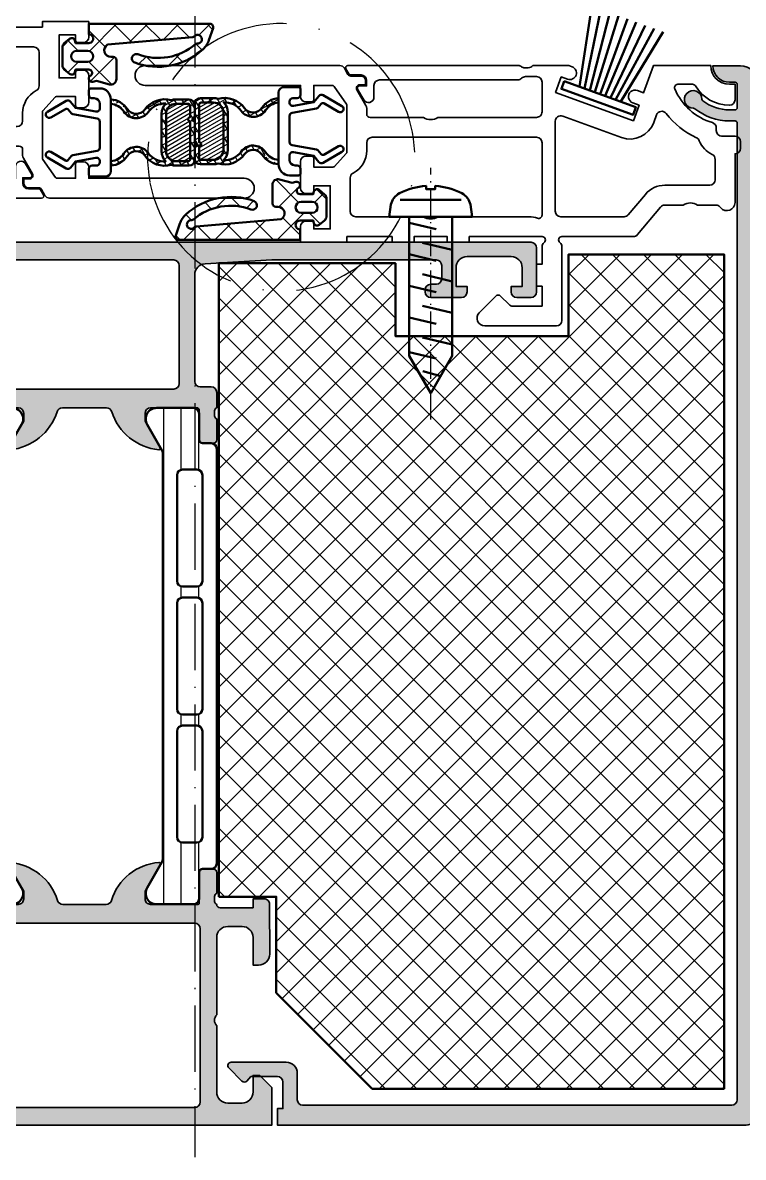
# Model space of a CAD drawing. Header units: millimetres. Extents: x -1189 to 0, y 0 to 841.
# Drawn here: x -647.8 to -582.5, y 99.6 to 202.4 of the extents above; entities that cross this region are included whole.
import ezdxf

# ---------------------------------------------------------------- set-up
doc = ezdxf.new("R2010")
doc.units = ezdxf.units.MM
doc.linetypes.add('ACAD_ISO10W100', pattern=[18, 12, -3, 0, -3])
for name, color, linetype, lineweight in [('S03_AL_Kontur', 255, 'Continuous', 35), ('S04_AL_Schraffur', 253, 'Continuous', 25), ('S05_EPDM_Kontur', 31, 'Continuous', 50), ('S06_EPDM_Schraffur', 43, 'Continuous', 25), ('S07_Isolation_Kontur', 91, 'Continuous', 50), ('S08_Isolation_Schraffur', 103, 'Continuous', 25), ('S13_Zubehör_Kontur', 32, 'Continuous', 50), ('S14_Zubehör_Schraffur', 33, 'Continuous', 25), ('S18_Mittellinie', 10, 'ACAD_ISO10W100', 25)]:
    doc.layers.add(name, color=color, linetype=linetype, lineweight=lineweight)

# ---------------------------------------------------------------- blocks, each defined once
blk = doc.blocks.new('345110_s')
at = {"layer": 'S04_AL_Schraffur'}
h = blk.add_hatch(color=256, dxfattribs=at)
edge = h.paths.add_edge_path(flags=16)
edge.add_arc((-26.99998283958121, -2.100008880617679), 0.5000027408751199, 90.00031407857054, 179.9996859214295)
edge.add_line((-27.49998558044899, -2.100006139749894), (-27.49998558044899, -17.80000332641066))
edge.add_arc((-26.99998283958121, -17.80000058554288), 0.5000027408751163, 180.0003140785697, 269.9996859214294)
edge.add_line((-26.99998558044899, -18.30000332641066), (-6.999984626774676, -18.30000332641066))
edge.add_arc((-6.999987367642461, -17.80000058554288), 0.500002740875127, 270.0003140785707, 359.999685921429)
edge.add_line((-6.499984626774676, -17.80000332641066), (-6.499984626774676, -2.100006139749899))
edge.add_arc((-6.999987367642461, -2.100008880617679), 0.5000027408751216, 0.000314078570585631, 89.99968592142947)
edge.add_line((-6.999984626774676, -1.600006139749894), (-26.99998558044899, -1.600006139749894))
edge = h.paths.add_edge_path()
edge.add_arc((-29.07898654984956, -20.7323180491012), 0.2789255417371505, -73.57540544464598, 1.1628700728863919, ccw=False)
edge.add_line((-29.00011945420647, -20.99986138962413), (-29.00011945420646, -22.87987238963264))
edge.add_arc((-28.70011945420674, -22.87987238963296), 0.2999999999999972, 180, 270)
edge.add_line((-28.70011945420674, -23.17987238963269), (-27.72014513516396, -23.17987238963269))
edge.add_arc((-27.72014513516388, -22.87987238963296), 0.3000000000000007, 270, 360)
edge.add_line((-27.42014513516369, -22.87987238963296), (-27.4201451351637, -20.11987074828929))
edge.add_arc((-27.3001451351638, -20.11987074828903), 0.1199999999999974, 89.99990065165463, 179.9999999999983, ccw=False)
edge.add_line((-27.30014492708915, -19.99987074828914), (-23.00012100220196, -19.99987820434016))
edge.add_arc((-23.00010811994844, -20.49986532194816), 0.4999871177739361, -0.0006019646818913316, 90.00147623556438, ccw=False)
edge.add_line((-22.50012100220192, -20.49987057494582), (-22.50012100220193, -21.19987515258253))
edge.add_line((-22.50012100220192, -21.19987515258254), (-23.88219161438526, -23.59369953425302))
edge.add_arc((-23.76380584448816, -23.66204936589793), 0.1367000000000065, 150.0000814796213, 274.3397826725409)
edge.add_arc((-24.12288090521088, -18.93044686200301), 4.881907809369215, 274.3397826725371, 343.0454840365643)
edge.add_arc((-18.9748893618771, -20.49987820434035), 0.4999999999999358, 89.9999999999996, 163.0454840365643, ccw=False)
edge.add_line((-18.9748893618771, -19.99987820434035), (-15.04215835967724, -19.99987820434034))
edge.add_arc((-15.04215835967716, -20.49987820434035), 0.4999999999999609, 17.28955271574432, 90.00000000000881, ccw=False)
edge.add_arc((-9.86411535845673, -18.88813310169235), 4.923085062803216, 197.2895527157345, 265.5272736079399)
edge.add_arc((-10.23737939580587, -23.65994155634007), 0.1367000000000096, 265.5272736079403, 389.9999185203849)
edge.add_line((-10.11899362590884, -23.59159172469481), (-11.49984729767304, -21.19987515258247))
edge.add_line((-11.49984729767311, -21.19987515258254), (-11.49984729767311, -20.49987057494582))
edge.add_arc((-10.9998601799266, -20.49986532194816), 0.4999871177739345, 89.99852376443448, 180.0006019646816, ccw=False)
edge.add_line((-10.99984729767311, -19.99987820434035), (-6.699823372801895, -19.99987074828931))
edge.add_arc((-6.69982316472715, -20.11987074828903), 0.1200000000000002, 0, 90.00009934834372, ccw=False)
edge.add_line((-6.579823164727259, -20.11987074828903), (-6.579823164727258, -22.879872389672))
edge.add_arc((-6.279823164727077, -22.87987238967207), 0.2999999999999945, 180, 269.9999999999996)
edge.add_line((-6.279823164727077, -23.17987238967225), (-5.299848845684279, -23.17987238967225))
edge.add_arc((-5.29984884568421, -22.87987238967207), 0.2999999999999972, 270.0000000000003, 360.0000000000007)
edge.add_line((-4.999848845684483, -22.87987238967207), (-4.999848845684482, -20.99986138966356))
edge.add_arc((-4.920981750041392, -20.73231804914076), 0.2789255417371508, 178.8371299271136, 253.5754054446453, ccw=False)
edge.add_line((-5.199849845684639, -20.72665738966361), (-5.199849845684639, -20.27306338966362))
edge.add_arc((-4.921012399141546, -20.26739498166535), 0.2788950563273996, 106.41987641949211, 181.1645893740978, ccw=False)
edge.add_arc((-4.699848874020518, -20.00000484331804), 0.3000000000276643, 90.01403375663648, 179.9750851880702, ccw=False)
edge.add_line((-4.699922354597675, -19.70000485228957), (-1.699981694226267, -19.70000485228957))
edge.add_line((-1.699981694226153, -19.70000485228957), (-1.699981694226153, -20.50000027465284))
edge.add_line((-1.699981694226153, -20.50000027465285), (-0.6999816942261601, -20.49999264525833))
edge.add_arc((-0.6999509536053665, -20.00002338628974), 0.4999692599135244, 269.9964771677663, 360.0026485613491)
edge.add_line((-0.1999816942261532, -20.00000027465285), (-0.1999206590699031, -15.50000027465284))
edge.add_arc((-1.200008129638718, -15.50008774522166), 1.000087474394155, 0.005011256081614584, 89.99498874391838)
edge.add_line((-1.199920659069903, -14.50000027465285), (-1.699920659069903, -14.50000027465285))
edge.add_line((-1.699920659069903, -14.50000027465285), (-1.699920659069903, -17.00000027465285))
edge.add_arc((-2.700008056543084, -16.99991287719013), 1.000087401291886, 270.0050138983209, 359.9949929318687, ccw=False)
edge.add_line((-2.699920539860614, -18.00000027465285), (-3.999969367985614, -18.00000027465285))
edge.add_arc((-3.999910570256816, -16.99994147692405), 1.000058799457457, 180.0033686636414, 269.99663133635863, ccw=False)
edge.add_line((-4.999969367985614, -17.00000027465285), (-4.999969367985614, -10.00000027465285))
edge.add_arc((-4.475130027667092, -9.500000274652848), 0.7248836686985076, 136.3884232636865, 223.6115767363135, ccw=False)
edge.add_line((-4.999969367985614, -9.000000274652848), (-4.999969367985614, -2.999565160745988))
edge.add_arc((-3.999914559297395, -2.999612339650866), 1.000054809801106, 90.00314013440851, 179.997296996031, ccw=False)
edge.add_line((-3.999969367985614, -1.999557531351456), (-2.699920539860611, -1.999557531351456))
edge.add_arc((-2.700006985476193, -2.99964385843532), 1.000086330819882, 0.0053828449678121615, 89.99504745861702, ccw=False)
edge.add_line((-1.699920659069903, -2.999549901956925), (-1.699920659069903, -4.500007427210218))
edge.add_line((-1.699920659069903, -4.500007427210221), (-1.099945073132403, -4.500007427210222))
edge.add_line((-1.099945073132403, -4.500007427210221), (3.0517578125e-05, -3.400032079691302))
edge.add_line((3.0517578125e-05, -3.4000320796913), (1.084202172485504e-19, 8.881784197001252e-16))
edge.add_line((0, 0), (-33.99999893188942, 0))
edge.add_line((-33.99999893188942, 0), (-33.99999893188942, -3.400032079691304))
edge.add_line((-33.99999893188942, -3.4000320796913), (-32.90002334595192, -4.500007427210218))
edge.add_line((-32.90002334595192, -4.500007427210221), (-32.30004776001442, -4.500007427210221))
edge.add_line((-32.30004776001442, -4.500007427210221), (-32.30004776001442, -2.999549901956921))
edge.add_arc((-31.29996136073896, -2.999643931315404), 1.00008640369592, 90.00494988615901, 179.994612980066, ccw=False)
edge.add_line((-31.30004776001442, -1.999557531351456), (-29.99999893188944, -1.999557531351456))
edge.add_arc((-30.00005374057764, -2.999612339650866), 1.000054809801099, 0.0027030039689748264, 89.99685986559263, ccw=False)
edge.add_line((-28.99999893188942, -2.999565160745988), (-28.99999893188942, -9.000000274652855))
edge.add_arc((-29.52483827220794, -9.500000274652848), 0.724883668698509, -43.61157673631328, 43.611576736313395, ccw=False)
edge.add_line((-28.99999893188942, -10.00000027465285), (-28.99999893188942, -17.00000027465284))
edge.add_arc((-30.00005772961822, -16.99994147692405), 1.00005879945745, 270.0033686636416, 359.99663133635903, ccw=False)
edge.add_line((-29.99999893188942, -18.00000027465285), (-31.30004776001445, -18.00000027465285))
edge.add_arc((-31.29996028944561, -16.99991280408403), 1.000087474394151, 180.0050112560814, 269.99498874391776, ccw=False)
edge.add_line((-32.30004776001442, -17.00000027465285), (-32.30004776001442, -14.50000027465285))
edge.add_line((-32.30004776001442, -14.50000027465285), (-32.80004776001442, -14.50000027465285))
edge.add_arc((-32.79996028944561, -15.50008774522166), 1.00008747439416, 90.00501125608183, 179.9949887439191)
edge.add_line((-33.80004776001442, -15.50000027465285), (-33.79998672485817, -20.00000027465283))
edge.add_arc((-33.30001746547896, -20.00002338628974), 0.4999692599135289, 179.9973514386521, 270.0035228322333)
edge.add_line((-33.29998672485817, -20.49999264525832), (-32.29998672485818, -20.50000027465285))
edge.add_line((-32.29998672485817, -20.50000027465285), (-32.29998672485818, -19.70000485228957))
edge.add_line((-32.29998672485817, -19.70000485228957), (-29.30004594527745, -19.70000485228956))
edge.add_arc((-29.30011942584315, -20.00000484329075), 0.3000000000000337, 0.02491481416308261, 89.98596624559218, ccw=False)
edge.add_arc((-29.07895590074941, -20.26739498162578), 0.2788950563274058, -1.1645893741006148, 73.58012358050468, ccw=False)
edge.add_line((-28.80011845420677, -20.27306338962444), (-28.80011845420677, -20.72665738962444))
at = {"layer": 'S03_AL_Kontur'}
for points in [[(-28.80011845420677, -20.72665738962451, -0.3381811729244386), (-29.00011945420647, -20.99986138962413), (-29.00011945420647, -22.87987238963296, 0.414213562373095), (-28.70011945420674, -23.17987238963269), (-27.72014513516388, -23.17987238963269, 0.414213562373095), (-27.42014513516369, -22.87987238963296), (-27.42014513516369, -20.11987074828903, -0.4142140702370544), (-27.30014492708915, -19.99987074828914), (-23.00012100220192, -19.99987820434035, -0.4142241860708782), (-22.50012100220192, -20.49987057494582), (-22.50012100220192, -21.19987515258254), (-23.88219161438519, -23.59369953425312, 0.6028797781066773), (-23.75346160609615, -23.79835742410478, 0.3091008848873633), (-19.45315763826511, -20.3540719774478, -0.3299706028935822), (-18.9748893618771, -19.99987820434035), (-15.04215835967716, -19.99987820434035, -0.3283503400294163), (-14.56475085626789, -20.35127781507981, 0.3068652480672038), (-10.24803988242274, -23.79622524584511, 0.6036709682004568), (-10.11899362590884, -23.59159172469481), (-11.49984729767311, -21.19987515258254), (-11.49984729767311, -20.49987057494582, -0.4142241860708804), (-10.99984729767311, -19.99987820434035), (-6.699823372801802, -19.99987074828914, -0.4142140702370548), (-6.579823164727259, -20.11987074828903), (-6.579823164727259, -22.87987238967207, 0.414213562373095), (-6.279823164727077, -23.17987238967225), (-5.29984884568421, -23.17987238967225, 0.414213562373095), (-4.999848845684483, -22.87987238967207), (-4.999848845684483, -20.99986138966369, -0.3381811729244384), (-5.199849845684639, -20.72665738966361), (-5.199849845684639, -20.27306338966355, -0.33821247423696), (-4.999848845684483, -19.99987438967219, -0.4140144732107776), (-4.699922354597675, -19.70000485228957), (-1.699981694226153, -19.70000485228957), (-1.699981694226153, -20.50000027465285), (-0.6999816942261532, -20.49999264525832, 0.4142451105867377), (-0.1999816942261532, -20.00000027465285), (-0.1999206590699032, -15.50000027465285, 0.4141623287097908), (-1.199920659069903, -14.50000027465285), (-1.699920659069903, -14.50000027465285), (-1.699920659069903, -17.00000027465285, -0.4141623366111036), (-2.699920539860614, -18.00000027465285), (-3.999969367985614, -18.00000027465285, -0.4141791219053467), (-4.999969367985614, -17.00000027465285), (-4.999969367985614, -10.00000027465285, -0.4000886567603022), (-4.999969367985614, -9.000000274652848), (-4.999969367985614, -2.999565160745988, -0.4141836928513097), (-3.999969367985614, -1.999557531351456), (-2.699920539860614, -1.999557531351456, -0.4141607293711105), (-1.699920659069903, -2.999549901956925), (-1.699920659069903, -4.500007427210221), (-1.099945073132403, -4.500007427210221), (3.0517578125e-05, -3.4000320796913), (0, 0), (-33.99999893188942, 0), (-33.99999893188942, -3.4000320796913), (-32.90002334595192, -4.500007427210221), (-32.30004776001442, -4.500007427210221), (-32.30004776001442, -2.999549901956925, -0.4141607216025515), (-31.30004776001442, -1.999557531351456), (-29.99999893188942, -1.999557531351456, -0.414183692851315), (-28.99999893188942, -2.999565160745988), (-28.99999893188942, -9.000000274652848, -0.4000886567603008), (-28.99999893188942, -10.00000027465285), (-28.99999893188942, -17.00000027465285, -0.4141791219053477), (-29.99999893188942, -18.00000027465285), (-31.30004776001442, -18.00000027465285, -0.4141623287097877), (-32.30004776001442, -17.00000027465285), (-32.30004776001442, -14.50000027465285), (-32.80004776001442, -14.50000027465285, 0.4141623287097929), (-33.80004776001442, -15.50000027465285), (-33.79998672485817, -20.00000027465285, 0.4142451105867279), (-33.29998672485817, -20.49999264525832), (-32.29998672485817, -20.50000027465285), (-32.29998672485817, -19.70000485228957), (-29.30004594527736, -19.70000485228957, -0.4140144732107515), (-29.00011945420647, -19.99987438963262, -0.338212474236961), (-28.80011845420677, -20.27306338962444)], [(-26.99998558044899, -1.600006139749894, 0.4142103512681992), (-27.49998558044899, -2.100006139749894), (-27.49998558044899, -17.80000332641066, 0.4142103512682035), (-26.99998558044899, -18.30000332641066), (-6.999984626774676, -18.30000332641066, 0.4142103512681978), (-6.499984626774676, -17.80000332641066), (-6.499984626774676, -2.100006139749894, 0.4142103512681994), (-6.999984626774676, -1.600006139749894)]]:
    blk.add_lwpolyline(points, format="xyb", close=True, dxfattribs=at)
blk = doc.blocks.new('472820_s')
at = {"layer": 'S04_AL_Schraffur'}
h = blk.add_hatch(color=256, dxfattribs=at)
h.dxf.hatch_style = 1
h.paths.add_polyline_path([(51.00000000000001, 12.59999999999999, -0.4142135623730951), (51.50000000000001, 13.09999999999999), (52.50000000000001, 13.09999999999999, 0.4142135623730957), (53.00000000000001, 13.59999999999999), (53.00000000000001, 15.00000000000001, -0.3178372451958119), (52.8, 15.28284271247466), (52.80000000000003, 15.71715728752541, -0.3178372451957548), (53.00000000000001, 16.00000000000001), (53.00000000000001, 17.89999999999997, 0.4142135623730951), (52.69999999999997, 18.20000000000001), (51.71000000000005, 18.20000000000001, 0.4142135623730951), (51.41000000000001, 17.89999999999997), (51.41000000000001, 15.2, -0.4142135623730951), (51.21000000000002, 15.00000000000001), (47.00000000000001, 15.00000000000001, -0.4142135623730951), (46.50000000000001, 15.50000000000001), (46.50000000000001, 16.20000000000001), (47.88149545762239, 18.59282032302755, 0.6105378334010316), (47.74834792059516, 18.79933548774936, 0.2992013024098278), (43.476202112834, 15.3475810125593, -0.3261337620560272), (43.00000000000001, 15.00000000000001), (39.00000000000001, 15.00000000000001, -0.3261337620560256), (38.52379788716603, 15.34758101255931, 0.2992013024098273), (34.25165207940487, 18.79933548774937, 0.610537833401038), (34.11850454237764, 18.59282032302756), (35.50000000000001, 16.2), (35.50000000000001, 15.50000000000001, -0.4142135623730951), (35.00000000000001, 15.00000000000001), (30.79000000000001, 15.00000000000001, -0.4142135623730951), (30.59000000000002, 15.2), (30.59000000000002, 17.89999999999997, 0.4142135623730951), (30.28999999999998, 18.20000000000001), (29.30000000000005, 18.20000000000001, 0.4142135623730951), (29.00000000000001, 17.89999999999997), (29.00000000000001, 16.00000000000001, -0.3178372451957759), (29.2, 15.7171572875254), (29.2, 15.28284271247462, -0.3178372451957742), (29.00000000000001, 15.00000000000001), (29.00000000000001, 13.59999999999999, 0.4142135623730951), (29.50000000000001, 13.09999999999999), (30.50000000000001, 13.09999999999999, -0.4142135623730951), (31.00000000000001, 12.59999999999999), (31.00000000000001, 2.944488465311898, -0.3975921079079043), (30.05704979053853, 1.94611713088792), (24.00000000000001, 1.599999999999995), (9.100000000000009, 1.600000000000001, -0.4142135623730957), (8.600000000000009, 2.1), (8.600000000000009, 3.299999999999999, -0.4142135623730949), (9.100000000000009, 3.799999999999999), (9.600000000000009, 3.799999999999999, 0.4142135623730947), (10.10000000000001, 4.3), (10.10000000000001, 4.499999999999996, 0.4142135623730951), (9.600000000000009, 4.999999999999996), (6.800000000000004, 4.999999999999998, 0.414213562373095), (6.300000000000011, 4.500000000000005), (6.300000000000011, 4), (7.300000000000029, 3.999999999999998), (7.300000000000026, 2.299999999999994, -0.4142135623730945), (6.300000000000026, 1.299999999999997), (2.300000000000001, 1.299999999999992, -0.4142135623730964), (1.299999999999994, 2.299999999999995), (1.299999999999997, 4), (2.299999999999997, 4), (2.299999999999997, 4.499999999999998, 0.4142135623730951), (1.799999999999997, 4.999999999999998), (0.5000000000000142, 4.999999999999998, 0.4142135623730951), (1.4210854715202e-14, 4.499999999999998), (1.4210854715202e-14, 0.5, 0.4142135623730951), (0.5000000000000142, 0), (81.50000000000001, 0, 0.4142135623730951), (82.00000000000001, 0.5), (82.00000000000001, 4.499999999999998, 0.4142135623730951), (81.50000000000001, 4.999999999999998), (80.20000000000003, 4.999999999999998, 0.4142135623730951), (79.70000000000003, 4.499999999999998), (79.70000000000003, 4), (80.70000000000003, 4), (80.70000000000003, 2.299999999999997, -0.4142135623730952), (79.70000000000003, 1.299999999999997), (75.7, 1.299999999999992, -0.4142135623730943), (74.7, 2.299999999999994), (74.7, 3.999999999999999), (75.70000000000003, 4), (75.70000000000003, 4.499999999999998, 0.4142135623730951), (75.20000000000003, 4.999999999999998), (72.40000000000002, 4.999999999999996, 0.4142135623730951), (71.90000000000002, 4.499999999999996), (71.90000000000002, 4.3, 0.4142135623730945), (72.40000000000002, 3.8), (72.90000000000002, 3.799999999999997, -0.4142135623730957), (73.40000000000002, 3.299999999999998), (73.40000000000002, 2.099999999999999, -0.414213562373095), (72.90000000000002, 1.599999999999999), (58.00000000000001, 1.599999999999995), (51.9429502094615, 1.946117130887919, -0.3975921079079043), (51.00000000000001, 2.944488465311897)])
h.paths.add_polyline_path([(32.40000000000002, 12.80000000000001, -0.4142135623730951), (32.90000000000002, 13.30000000000001), (49.10000000000001, 13.30000000000001, -0.4142135623730941), (49.60000000000001, 12.80000000000001), (49.60000000000001, 2.100000000000008, -0.4142135623730953), (49.10000000000001, 1.600000000000008), (32.90000000000002, 1.600000000000005, -0.4142135623730951), (32.40000000000002, 2.100000000000005)], flags=16)
at = {"layer": 'S03_AL_Kontur'}
for points in [[(51.00000000000001, 2.944488465311896, 0.3975921079079042), (51.9429502094615, 1.946117130887919), (58.00000000000001, 1.599999999999995), (72.90000000000002, 1.599999999999999, 0.414213562373095), (73.40000000000002, 2.099999999999999), (73.40000000000002, 3.299999999999998, 0.414213562373095), (72.90000000000002, 3.799999999999997), (72.40000000000002, 3.799999999999999, -0.414213562373095), (71.90000000000002, 4.300000000000001), (71.90000000000002, 4.499999999999996, -0.414213562373095), (72.40000000000002, 4.999999999999996), (75.20000000000003, 4.999999999999998, -0.414213562373095), (75.70000000000003, 4.499999999999998), (75.70000000000003, 4), (74.7, 3.999999999999999), (74.7, 2.299999999999997, 0.4142135623730954), (75.7, 1.299999999999991), (79.70000000000003, 1.299999999999997, 0.4142135623730955), (80.70000000000003, 2.299999999999998), (80.70000000000003, 4), (79.70000000000003, 4), (79.70000000000003, 4.499999999999998, -0.414213562373095), (80.20000000000003, 4.999999999999998), (81.50000000000001, 4.999999999999998, -0.414213562373095), (82.00000000000001, 4.499999999999998), (82.00000000000001, 0.5000000000000004, -0.414213562373095), (81.50000000000001, -1.110223024625157e-16), (0.5000000000000142, -1.110223024625157e-16, -0.4142135623730951), (1.4210854715202e-14, 0.5000000000000004), (1.4210854715202e-14, 4.499999999999998, -0.414213562373095), (0.5000000000000142, 4.999999999999998), (1.799999999999997, 4.999999999999998, -0.414213562373095), (2.299999999999997, 4.499999999999998), (2.299999999999997, 4), (1.299999999999997, 4), (1.299999999999997, 2.299999999999998, 0.4142135623730955), (2.299999999999997, 1.299999999999992), (6.300000000000026, 1.299999999999997, 0.4142135623730953), (7.300000000000026, 2.299999999999997), (7.300000000000026, 3.999999999999999), (6.300000000000011, 4), (6.300000000000011, 4.499999999999998, -0.414213562373095), (6.799999999999997, 4.999999999999998), (9.600000000000009, 4.999999999999996, -0.414213562373095), (10.10000000000001, 4.499999999999996), (10.10000000000001, 4.300000000000001, -0.414213562373095), (9.600000000000009, 3.799999999999999), (9.100000000000009, 3.799999999999999, 0.414213562373095), (8.600000000000009, 3.299999999999998), (8.600000000000009, 2.099999999999999, 0.414213562373095), (9.100000000000009, 1.600000000000001), (24.00000000000001, 1.599999999999995), (30.05704979053853, 1.946117130887921, 0.3975921079079041), (31.00000000000001, 2.944488465311897), (31.00000000000001, 12.59999999999999, 0.414213562373095), (30.50000000000001, 13.09999999999999), (29.50000000000001, 13.09999999999999, -0.414213562373095), (29.00000000000001, 13.59999999999999), (29.00000000000001, 15.00000000000001, 0.3178372451957839), (29.2, 15.28284271247463), (29.2, 15.71715728752539, 0.3178372451957825), (29.00000000000001, 16.00000000000001), (29.00000000000001, 17.89999999999997, -0.414213562373095), (29.30000000000005, 18.20000000000001), (30.28999999999998, 18.20000000000001, -0.414213562373095), (30.59000000000002, 17.89999999999997), (30.59000000000002, 15.20000000000001, 0.414213562373095), (30.79000000000001, 15.00000000000001), (35.00000000000001, 15.00000000000001, 0.414213562373095), (35.50000000000001, 15.50000000000001), (35.50000000000001, 16.20000000000001), (34.11850454237764, 18.59282032302756, -0.610537833401037), (34.25165207940488, 18.79933548774936, -0.2992013024098276), (38.52379788716603, 15.3475810125593, 0.3261337620560242), (39.00000000000001, 15.00000000000001), (43.00000000000001, 15.00000000000001, 0.326133762056024), (43.476202112834, 15.3475810125593, -0.2992013024098276), (47.74834792059515, 18.79933548774936, -0.6105378334010388), (47.88149545762239, 18.59282032302756), (46.50000000000001, 16.20000000000001), (46.50000000000001, 15.50000000000001, 0.414213562373095), (47.00000000000001, 15.00000000000001), (51.21000000000002, 15.00000000000001, 0.414213562373095), (51.41000000000001, 15.2), (51.41000000000001, 17.89999999999997, -0.414213562373095), (51.71000000000005, 18.20000000000001), (52.69999999999997, 18.20000000000001, -0.414213562373095), (53.00000000000001, 17.89999999999997), (53.00000000000001, 16.00000000000001, 0.3178372451957825), (52.80000000000003, 15.71715728752539), (52.8, 15.28284271247463, 0.3178372451957825), (53.00000000000001, 15.00000000000001), (53.00000000000001, 13.59999999999999, -0.414213562373095), (52.50000000000001, 13.09999999999999), (51.50000000000001, 13.09999999999999, 0.414213562373095), (51.00000000000001, 12.59999999999999)], [(32.40000000000002, 2.100000000000005, 0.414213562373095), (32.90000000000002, 1.600000000000005), (49.10000000000001, 1.600000000000008, 0.414213562373095), (49.60000000000001, 2.100000000000007), (49.60000000000001, 12.8, 0.414213562373095), (49.10000000000001, 13.30000000000001), (32.90000000000002, 13.30000000000001, 0.414213562373095), (32.40000000000002, 12.80000000000001)]]:
    blk.add_lwpolyline(points, format="xyb", close=True, dxfattribs=at)
blk = doc.blocks.new('278560_s')
at = {"layer": 'S08_Isolation_Schraffur'}
h = blk.add_hatch(dxfattribs=at)
h.set_pattern_fill('ANSI31', color=256, scale=0.5, angle=45)
h.set_pattern_definition([(90, (0, 0), (-1.5875, 3.33066907387547e-16), [])])
h.paths.add_polyline_path([(4.900000000000002, 40.91474411167425, -0.1316524975873973), (4.966987298107782, 41.16474411167424), (6.309474411167423, 43.48999999999999, 0.5773502691896261), (5.443449007382982, 44.98999999999999), (2.099999999999994, 44.98999999999999, 0.414213562373095), (1.6, 44.48999999999999), (1.599999999999996, 42.08999999999999, -0.4142135623730946), (1.299999999999998, 41.78999999999999), (0.4999999999999997, 41.78999999999999, 0.4142135623730948), (-1.110223024625157e-15, 41.28999999999999), (0, 3.710000000000001, 0.4142135623730953), (0.4999999999999997, 3.210000000000001), (1.300000000000003, 3.210000000000001, -0.4142135623730946), (1.6, 2.910000000000004), (1.599999999999998, 0.5100000000000016, 0.4142135623730946), (2.099999999999999, 0.01000000000000156), (5.443449007382985, 0.01000000000000156, 0.577350269189626), (6.309474411167422, 1.509999999999998), (4.966987298107778, 3.835255888325751, -0.1316524975873944), (4.899999999999999, 4.085255888325744)])
h.paths.add_polyline_path([(1.299999999999999, 27.3, -0.414213562373095), (1.799999999999998, 27.8), (3.099999999999999, 27.8, -0.4142135623730951), (3.599999999999999, 27.3), (3.599999999999999, 17.7, -0.4142135623730951), (3.099999999999999, 17.2), (1.799999999999998, 17.2, -0.4142135623730953), (1.299999999999998, 17.7)], flags=16)
h.paths.add_polyline_path([(1.299999999999997, 29.3), (1.300000000000003, 38.89999999999999, -0.4142135623730955), (1.800000000000002, 39.39999999999999), (3.100000000000003, 39.39999999999999, -0.4142135623730951), (3.600000000000003, 38.89999999999999), (3.6, 29.3, -0.4142135623730954), (3.1, 28.8), (1.799999999999997, 28.8, -0.4142135623730951)], flags=16)
h.paths.add_polyline_path([(1.799999999999997, 16.2), (3.1, 16.2, -0.4142135623730949), (3.599999999999999, 15.7), (3.600000000000001, 6.099999999999998, -0.4142135623730957), (3.100000000000002, 5.599999999999998), (1.800000000000001, 5.599999999999998, -0.4142135623730949), (1.300000000000001, 6.099999999999998), (1.299999999999998, 15.7, -0.414213562373096)], flags=16)
at = {"layer": 'S07_Isolation_Kontur'}
for points in [[(1.300000000000002, 3.210000000000001), (0.4999999999999993, 3.210000000000001, -0.414213562373095), (0, 3.710000000000001), (-1.110223024625157e-15, 41.28999999999999, -0.414213562373095), (0.5000000000000004, 41.78999999999999), (1.299999999999998, 41.78999999999999, 0.414213562373095), (1.599999999999996, 42.08999999999999), (1.6, 44.48999999999999, -0.414213562373095), (2.099999999999998, 44.98999999999999), (5.443449007382982, 44.98999999999999, -0.5773502691896262), (6.309474411167423, 43.48999999999999), (4.966987298107782, 41.16474411167424, 0.1316524975873955), (4.900000000000002, 40.91474411167425), (4.899999999999999, 4.085255888325747, 0.1316524975873965), (4.96698729810778, 3.835255888325751), (6.309474411167423, 1.509999999999994, -0.5773502691896255), (5.443449007382982, 0.01000000000000156), (2.100000000000003, 0.01000000000000156, -0.414213562373095), (1.599999999999998, 0.509999999999998), (1.6, 2.910000000000004, 0.414213562373095)], [(3.100000000000003, 39.39999999999999), (1.800000000000002, 39.39999999999999, 0.414213562373095), (1.300000000000003, 38.89999999999999), (1.299999999999997, 29.3, 0.414213562373095), (1.799999999999997, 28.8), (3.099999999999999, 28.8, 0.414213562373095), (3.6, 29.3), (3.600000000000003, 38.89999999999999, 0.414213562373095)], [(1.299999999999998, 17.7, 0.414213562373095), (1.799999999999998, 17.2), (3.099999999999999, 17.2, 0.414213562373095), (3.599999999999999, 17.7), (3.599999999999999, 27.3, 0.414213562373095), (3.099999999999999, 27.8), (1.799999999999998, 27.8, 0.414213562373095), (1.299999999999998, 27.3)], [(1.800000000000002, 5.599999999999998), (3.100000000000003, 5.599999999999998, 0.414213562373095), (3.600000000000001, 6.099999999999998), (3.599999999999999, 15.7, 0.414213562373095), (3.099999999999999, 16.2), (1.799999999999997, 16.2, 0.414213562373095), (1.299999999999998, 15.7), (1.300000000000001, 6.099999999999998, 0.414213562373095)]]:
    blk.add_lwpolyline(points, format="xyb", close=True, dxfattribs=at)
blk = doc.blocks.new('490140_s_kv')
at = {"extrusion": (4.530544088078646e-16, -1.048403668560054e-17, -1)}
blk.add_blockref('345110_s', (-8.881784197001252e-15, 8.348119952410763e-49), dxfattribs=at)
blk.add_blockref('278560_s', (4.99999999999919, -65.00000000000003))
at = {"rotation": 180}
blk.add_blockref('278560_s', (28.99999999999911, -20.00000000000357), dxfattribs=at)
at = {"extrusion": (3.131398836575752e-16, -3.035781705830444e-17, -1)}
blk.add_blockref('472820_s', (-57.9999999999992, -80.00000000000003), dxfattribs=at)
blk = doc.blocks.new('244669_s')
at = {"layer": 'S06_EPDM_Schraffur'}
h = blk.add_hatch(dxfattribs=at)
h.set_pattern_fill('NETZ', color=256, scale=2, angle=45, style=0)
h.set_pattern_definition([(45, (-45.35465299706073, -41.21193618977023), (-1.414213562373095, 1.414213562373095), []), (135, (-45.35465299706073, -41.21193618977023), (-1.414213562373095, -1.414213562373095), [])])
h.paths.add_polyline_path([(-0.1999999999999857, 10.97942847174067, 0.515033843275271), (-0.597670446337188, 11.26308404442048), (-1.682176809387703, 10.88965855683372, 0.1235831181143104), (-2.498032448657352, 10.35800899714941, 0.2843022521996333), (-3.711105395164741, 4.162665037256609, 1), (-2.962565556356911, 4.444955861969909, -0.2739164401970476), (-2.044587780351979, 9.66466491975406, 0.2074413059631618), (-1.997610601676922, 9.816678042936815, -1.657124471117451), (-1.339149830903058, 9.55708918211883, 0.1957298601842169), (-1.407963685973126, 9.422898111582388), (-2.083788696089255, 1.698182898440038, -0.7659263112774367), (-3.202342070384742, 2.000014636345065), (-3.202342070384742, 2.199999924101959, 0.4142135623730882), (-3.502342070384768, 2.499999924101978), (-5.201976508152581, 2.499999924101978, 0.4927087353053292), (-5.685120804288014, 1.871269239679777), (-5.333437501840765, 0.5513525283990334, 1.267458374984321), (-4.909836710487395, 0.1500133361486107, -0.7673289764863356), (-4.35002833840515, 1.463683510510425e-05), (-4.350028338405203, -1.28793149124705, 1.435042279380801), (-4.438619143120223, -1.843798131751551, 0.447570876537472), (-3.941781654742511, -2.399945350226069), (-2.350427227287011, -2.399945350226069, 0.4461303907603583), (-1.853325799985274, -1.846185039824798, 1.44802496476116), (-1.949968341764543, -1.293461006357297), (-1.949968341764543, 1.463683522473502e-05, -1.000018296207374), (-1.149968342945631, -9.237055564881302e-14), (-0.2, 0)])
h.paths.add_polyline_path([(-2.646954750897817, -0.09998536361687371), (-2.646954750897817, -1.099945350226086, -1), (-3.646954750897817, -1.099945350226086), (-3.646954750897817, -0.09998536361687371, -1)], flags=16)
at = {"layer": 'S05_EPDM_Kontur'}
for points in [[(-0.1999999999999857, 10.97942847174067, 0.51503384327527), (-0.5976704463371874, 11.26308404442048), (-1.682176809387703, 10.88965855683372, 0.1235831181143104), (-2.498032448657352, 10.35800899714941, 0.2843022521996333), (-3.711105395164741, 4.162665037256609, 1), (-2.962565556356911, 4.444955861969909, -0.2739164401970476), (-2.044587780351979, 9.66466491975406, 0.2074413059631618), (-1.997610601676922, 9.816678042936815, -1.65712447111745), (-1.339149830903058, 9.55708918211883, 0.1957298601842215), (-1.407963685973127, 9.422898111582384), (-2.083788696089255, 1.698182898440038, -0.7659263112774356), (-3.202342070384742, 2.000014636345064), (-3.202342070384742, 2.199999924101959, 0.4142135623730812), (-3.502342070384761, 2.499999924101978), (-5.201976508152581, 2.499999924101978, 0.4927087353053247), (-5.685120804288016, 1.871269239679783), (-5.373047562685348, 0.7000146368352276), (-5.459422830457211, 0.3776577489931228, 0.8769786771574525), (-4.909836710487395, 0.1500133361486107, -0.7673289764863371), (-4.35002833840515, 1.463683510394276e-05), (-4.3500283384052, -1.199576065920496), (-4.57455446199921, -1.259737659417191, 0.5486187866266987), (-4.726722081404138, -1.742351690209858), (-4.324803876301911, -2.221339155069394, 0.2216946626429246), (-3.941781654742511, -2.399945350226069), (-2.350427227287011, -2.399945350226069, 0.2216946626429481), (-1.96740500572761, -2.221339155069387), (-1.567171416102451, -1.744359336756709, 0.5486187866265921), (-1.719339035507322, -1.261745305964062), (-1.949968341764543, -1.199948369601437), (-1.949968341764543, 1.463683522473502e-05, -1.000018296207374), (-1.149968342945631, -9.237055564881302e-14), (-0.2, 0)], [(-2.646954750897817, -0.09998536361687371, 1), (-3.646954750897817, -0.09998536361687371), (-3.646954750897817, -1.099945350226086, 1), (-2.646954750897817, -1.099945350226086)]]:
    blk.add_lwpolyline(points, format="xyb", close=True, dxfattribs=at)
blk = doc.blocks.new('278368_s')
at = {"layer": 'S14_Zubehör_Schraffur'}
h = blk.add_hatch(dxfattribs=at)
h.set_pattern_fill('NETZ', color=256, scale=0.6, angle=300.0000000000001)
h.set_pattern_definition([(299.9999999999999, (4.674827567507624, -14.89151043503082), (0.5196152422706631, 0.2999999999999999), []), (29.99999999999998, (4.674827567507624, -14.89151043503082), (-0.2999999999999998, 0.5196152422706631), [])])
h.paths.add_polyline_path([(-10.40000000000002, -5.149999999705191, -1), (-10.40000000000002, -5.550000000294808), (-10.40000000000002, -6.549999999999995, 0.4142135623730951), (-10.20000000000002, -6.749999999999996), (-9.099999999149627, -6.749999999999996, 0.4142135623730943), (-8.200000000000024, -5.850000000850396), (-8.200000000000017, -2.449999999149794, 0.4142135623730955), (-9.099999999149809, -1.550000000000001), (-10.20000000000001, -1.550000000000001, 0.4142135623730952), (-10.40000000000001, -1.75)], flags=16)
edge = h.paths.add_edge_path()
edge.add_arc((-5.500000000000018, -1.499999999999998), 1.35, 215.8768737586441, 326.0881280088344, ccw=False)
edge.add_arc((-8.083474429450083, -3.368534889672854), 1.838379331501679, 35.87687375864406, 92.97518606101723)
edge.add_arc((-9.099999999149627, -2.449999999149605), 1.299999999149609, -1.1368683772161603e-13, 44.883418049615784, ccw=False)
edge.add_line((-7.800000000000018, -2.449999999149608), (-7.800000000000018, -5.850000000850388))
edge.add_arc((-9.099999999149631, -5.850000000850391), 1.299999999149613, -44.88341804961573, 1.1368683772161603e-13, ccw=False)
edge.add_arc((-8.083474429450083, -4.931465110327142), 1.83837933150168, 267.0248139389828, 324.123126241356)
edge.add_arc((-5.500000000000018, -6.799999999999999), 1.35, 33.91187199116558, 144.1231262413559, ccw=False)
edge.add_arc((-3.045639659831616, -5.149999999999984), 1.607428727694312, 213.9118719911656, 264.4894302768475)
edge.add_arc((-3.066328449636103, -5.204586954751427), 1.950000000000005, 213.2471688533039, 266.0693197073299, ccw=False)
edge.add_arc((-5.50000000000002, -6.799999999999999), 0.9600000000000003, 33.247168853304, 144.1231263280527)
edge.add_arc((-8.087525825125612, -4.928534889672857), 2.233379331501921, 254.54676680942822, 324.1231263975091, ccw=False)
edge.add_arc((-9.099999999149631, -5.850000000850395), 1.299999999149603, 270, 288.72743076764596, ccw=False)
edge.add_line((-9.099999999149631, -7.149999999999999), (-10.30000000046434, -7.149999999999999))
edge.add_arc((-10.30000000046434, -6.650000000464315), 0.4999999995356834, 179.9999999999998, 269.9999999999998, ccw=False)
edge.add_line((-10.80000000000002, -6.650000000464313), (-10.80000000000002, -5.550000000294808))
edge.add_arc((-10.80000000000002, -5.35), 0.2000000002948088, 270, 450)
edge.add_line((-10.80000000000002, -5.149999999705191), (-10.80000000000002, -1.649999999535684))
edge.add_arc((-10.30000000046433, -1.649999999535686), 0.499999999535687, 89.99999999999977, 179.9999999999998, ccw=False)
edge.add_line((-10.30000000046433, -1.149999999999999), (-9.099999999149631, -1.149999999999999))
edge.add_arc((-9.099999999149627, -2.449999999149617), 1.299999999149619, 71.27256923235421, 90.00000000000023, ccw=False)
edge.add_arc((-8.08752582512561, -3.371465110327137), 2.233379331501917, 35.876873602490775, 105.4532331905717, ccw=False)
edge.add_arc((-5.500000000000018, -1.499999999999997), 0.9600000000000026, 215.8768736719474, 326.752831146696)
edge.add_arc((-3.066328449636107, -3.095413045248569), 1.949999999999998, 93.93068029266999, 146.7528311466961, ccw=False)
edge.add_line((-3.200000000000017, -1.150000000000002), (-3.200000000000017, -1.550000427222475))
edge.add_arc((-3.04563965983162, -3.149999999999999), 1.607428302446229, 95.5105697231525, 146.0881280088348)
h = blk.add_hatch(dxfattribs=at)
h.set_pattern_fill('ANSI31', color=256, scale=0.1, angle=165)
h.set_pattern_definition([(210, (4.674827567507624, -14.89151043503082), (0.1587499999999999, -0.2749630657015593), [])])
edge = h.paths.add_edge_path()
edge.add_arc((-10.40000000000002, -5.35), 0.2000000002948088, -90, 90, ccw=False)
edge.add_line((-10.40000000000002, -5.550000000294808), (-10.40000000000002, -6.549999999999997))
edge.add_arc((-10.20000000000002, -6.549999999999995), 0.2000000000000011, 180.0000000000005, 270.0000000000005)
edge.add_line((-10.20000000000002, -6.749999999999996), (-9.099999999149624, -6.749999999999996))
edge.add_arc((-9.099999999149627, -5.850000000850394), 0.8999999991496024, 270.0000000000002, 360.0000000000002)
edge.add_line((-8.200000000000024, -5.850000000850391), (-8.200000000000017, -2.449999999149608))
edge.add_arc((-9.099999999149809, -2.449999999149793), 0.8999999991497916, 1.178925603042846e-11, 89.99999999998825)
edge.add_line((-9.099999999149624, -1.550000000000001), (-10.20000000000002, -1.550000000000001))
edge.add_arc((-10.20000000000001, -1.75), 0.1999999999999993, 90.00000000000101, 180.000000000001)
edge.add_line((-10.40000000000001, -1.750000000000004), (-10.40000000000002, -5.149999999705191))
at = {"layer": 'S13_Zubehör_Kontur'}
blk.add_line((-3.200000000000017, -6.749999572777527), (-3.200000000000017, -7.15), dxfattribs=at)
for points in [[(-1.847905546699941, -6.046636598651885, 0.4663076581549986), (-2.200000000000017, -6.342078924555548), (-2.200000000000017, -6.75, 0.414213562373095), (-1.700000000000017, -7.25), (-1.500000000000021, -7.25, -0.4142135623730948), (-1.200000000000017, -7.550000000000001), (-1.200000000000017, -7.949999999999841, -0.4142135623730951), (-1.400000000000176, -8.15), (-2.200000000000017, -8.15, -0.414213562373095), (-3.200000000000017, -7.15), (-3.200000000000017, -0.6500000000000021, -0.414213562373095), (-2.700000000000017, -0.1500000000000021), (-1.400000000000176, -0.1500000000000021, -0.414213562373095), (-1.200000000000017, -0.3500000000001613), (-1.200000000000017, -0.8499999999999979, -0.4142135623730951), (-1.500000000000014, -1.150000000000002), (-1.900000000000016, -1.150000000000002, 0.4142135623730953), (-2.200000000000017, -1.449999999999999), (-2.200000000000017, -1.557921075444451, 0.4663076581549984), (-1.847905546699941, -1.853363401348116), (-1.598721155460225e-14, -1.527527795664096), (0.4685126249836671, -0.959176533916672, -0.3664428773380382), (0.8499999999999837, -0.890192378864672), (2.549999999999997, -1.871687836487041, -0.9999999999999999), (2.250000000000011, -2.391303078757684), (0.9165723108743702, -1.621448243496094, 0.3664428773380372), (0.662247394196827, -1.66743768019743), (0.3691100922622716, -2.023041662962125, -0.1785773420108485), (0.2495148111181127, -2.09278756950901), (-1.952094453300099, -2.480990683803658, 0.3639702342662024), (-2.200000000000017, -2.77643300970732), (-2.200000000000017, -5.12356699029268, 0.3639702342662024), (-1.952094453300099, -5.419009316196343), (0.2495148111181127, -5.807212430490988, -0.1785773420108485), (0.3691100922622699, -5.876958337037879), (0.6622473941968252, -6.232562319802575, 0.3664428773380373), (0.9165723108743702, -6.278551756503909), (2.250000000000007, -5.508696921242322, -0.9999999925494194), (2.549999999999995, -6.028312163512963), (0.8499999999999819, -7.009807621135334, -0.3664428773380374), (0.4685126249836653, -6.94082346608333), (-1.953992523340276e-14, -6.372472204335907)], [(-3.200000000000017, -0.6500000000000021, -0.414213562373095), (-2.700000000000017, -0.1500000000000021), (-1.400000000000176, -0.1500000000000021, -0.414213562373095), (-1.200000000000017, -0.3500000000001613), (-1.200000000000017, -0.8499999999999979, -0.4142135623730951), (-1.500000000000014, -1.150000000000002), (-1.900000000000016, -1.150000000000002, 0.4142135623730953), (-2.200000000000017, -1.449999999999999), (-2.200000000000017, -1.557921075444451, 0.4663076581549984), (-1.847905546699941, -1.853363401348116), (-1.598721155460225e-14, -1.527527795664096), (0.4685126249836671, -0.959176533916672, -0.3664428773380382), (0.8499999999999837, -0.890192378864672), (2.549999999999997, -1.871687836487041, -0.9999999999999999), (2.250000000000011, -2.391303078757684), (0.9165723108743702, -1.621448243496094, 0.3664428773380372), (0.662247394196827, -1.66743768019743), (0.3691100922622716, -2.023041662962125, -0.1785773420108485), (0.2495148111181127, -2.09278756950901), (-1.952094453300099, -2.480990683803658, 0.3639702342662024), (-2.200000000000017, -2.77643300970732), (-2.200000000000017, -5.12356699029268, 0.3639702342662024), (-1.952094453300099, -5.419009316196343), (0.2495148111181127, -5.807212430490988, -0.1785773420108485), (0.3691100922622699, -5.876958337037879), (0.6622473941968252, -6.232562319802575, 0.3664428773380373), (0.9165723108743702, -6.278551756503909), (2.250000000000007, -5.508696921242322, -0.9999999925494194), (2.549999999999995, -6.028312163512963), (0.8499999999999819, -7.009807621135334, -0.3664428773380374), (0.4685126249836653, -6.94082346608333), (-1.953992523340276e-14, -6.372472204335907), (-1.847905546699941, -6.046636598651885, 0.4663076581549986), (-2.200000000000017, -6.342078924555548), (-2.200000000000017, -6.75, 0.414213562373095), (-1.700000000000017, -7.25), (-1.500000000000021, -7.25, -0.4142135623730948), (-1.200000000000017, -7.550000000000001), (-1.200000000000017, -7.949999999999841, -0.4142135623730951), (-1.400000000000176, -8.15), (-2.200000000000017, -8.15, -0.414213562373095), (-3.200000000000017, -7.15)], [(-9.099999999149624, -6.749999999999996, 0.414213562373095), (-8.200000000000024, -5.850000000850391), (-8.200000000000017, -2.449999999149608, 0.4142135623729745), (-9.099999999149624, -1.550000000000001), (-10.20000000000002, -1.550000000000001, 0.414213562373095), (-10.40000000000001, -1.750000000000004), (-10.40000000000002, -5.149999999705191, -0.9999999999999999), (-10.40000000000002, -5.550000000294808), (-10.40000000000002, -6.549999999999997, 0.414213562373095), (-10.20000000000002, -6.749999999999996)], [(-9.099999999149624, -6.749999999999996, 0.414213562373095), (-8.200000000000024, -5.850000000850391), (-8.200000000000017, -2.449999999149608, 0.4142135623729745), (-9.099999999149624, -1.550000000000001), (-10.20000000000002, -1.550000000000001, 0.414213562373095), (-10.40000000000001, -1.750000000000004), (-10.40000000000002, -5.149999999705191, -0.9999999999999999), (-10.40000000000002, -5.550000000294808), (-10.40000000000002, -6.549999999999997, 0.414213562373095), (-10.20000000000002, -6.749999999999996)], [(-10.40000000000002, -5.149999999705191, -0.9999999999999999), (-10.40000000000002, -5.550000000294808), (-10.40000000000002, -6.549999999999997, 0.414213562373095), (-10.20000000000002, -6.749999999999996), (-9.099999999149624, -6.749999999999996, 0.414213562373095), (-8.200000000000024, -5.850000000850391), (-8.200000000000017, -2.449999999149608, 0.4142135623729745), (-9.099999999149624, -1.550000000000001), (-10.20000000000002, -1.550000000000001, 0.414213562373095), (-10.40000000000001, -1.750000000000004)]]:
    blk.add_lwpolyline(points, format="xyb", close=True, dxfattribs=at)
for points in [[(-3.200000000000017, -7.15, -0.2346498531923126), (-4.697139282354193, -6.273678170639645, 0.5254345916355694), (-6.277867122171529, -6.237396462644771, -0.3132677267621613), (-8.682613630573499, -7.081173675486024, -0.08189619075026064), (-9.099999999149631, -7.149999999999999), (-10.30000000046434, -7.149999999999999, -0.414213562373095), (-10.80000000000002, -6.650000000464313), (-10.80000000000002, -5.550000000294808, 0.9999999999999999), (-10.80000000000002, -5.149999999705191), (-10.80000000000002, -1.649999999535684, -0.414213562373095), (-10.30000000046433, -1.149999999999999), (-9.099999999149631, -1.149999999999999, -0.08189619075026107), (-8.682613630573492, -1.218826324513973, -0.3132677267621611), (-6.277867122171529, -2.062603537355226, 0.5254345916355692), (-4.69713928235419, -2.026321829360352, -0.2346498531923126), (-3.200000000000017, -1.150000000000002), (-3.200000000000017, -1.550000427222475, 0.2243400775162603), (-4.379639102740949, -2.253188295224263)], [(-4.379639455652921, -2.253188057971098, -0.5217391745287104), (-6.593875639356561, -2.291161226060979, 0.2544243328708541), (-8.178892677438206, -1.53263349677523, -0.1983836094293438), (-7.800000000000018, -2.449999999149608), (-7.800000000000018, -5.850000000850388, -0.1983836094293437), (-8.178892677438206, -6.767366503224768, 0.2544243328708541), (-6.593875639356561, -6.008838773939019, -0.5217391745287103), (-4.379639455652921, -6.046811942028899, 0.2243400775162586), (-3.200000040836322, -6.749999996060309)]]:
    blk.add_lwpolyline(points, format="xyb", dxfattribs=at)
blk = doc.blocks.new('490190_s')
at = {"layer": 'S04_AL_Schraffur'}
h = blk.add_hatch(color=256, dxfattribs=at)
h.dxf.hatch_style = 1
h.paths.add_polyline_path([(-2.799999999999997, -1.799999999999997, -0.4142135623730955), (-2.299999999999997, -2.299999999999996), (-2.299999999999997, -4.699999999999999, 0.4142135623730954), (-1.299999999999997, -5.699999999999998), (3.696701255557109, -5.699999999999998, 0.6681786379192979), (3.908833289913073, -5.187867965644029), (2.70883328991307, -3.987867965644039, 0.4244748162095991), (2.277295145071363, -3.995400491981254), (1.900000000000006, -4.399999999999999), (-0.5, -4.399999999999999, -0.4142135623730957), (-1, -3.899999999999999), (-1, -1.5), (-0.5, -1.5), (-0.5, 0), (-43.00000000000002, 0, 0.4142135623730951), (-44.00000000000002, -1), (-44.00000000000001, -94.50000000000001, 0.4142135623730951), (-42.50000000000001, -96.00000000000001), (-40.00000000000001, -96.00000000000001, 0.4142135623730931), (-41.50000000000003, -94.50000000000001), (-42, -94.50000000000003, -0.4142135623730951), (-42.2, -94.30000000000003), (-42.2, -92.2, -0.41421356237309), (-42, -92.00000000000001), (-41.50000000000002, -92.00000000000001, -0.1706572836779888), (-38.99692834496938, -92.87996277429549, 2.837380200491439), (-38.30192852315198, -92.15651995855696, 0.1752612055033402), (-41.5, -91.00000000000001), (-42.00000000000001, -91.00000000000001, -0.4142135623730847), (-42.2, -90.80000000000003), (-42.20000000000002, -2.299999999999998, -0.4142135623730952), (-41.70000000000003, -1.800000000000001)])
at = {"layer": 'S03_AL_Kontur'}
blk.add_lwpolyline([(-38.99974295757768, -92.97027811147336, 0.227624250115475), (-39.07860915470746, -92.81615540983337, 0.1639976316650323), (-41.50000000000001, -92.00000000000001), (-42, -92.00000000000001, 0.414213562373095), (-42.2, -92.2), (-42.2, -94.30000000000001, 0.414213562373095), (-42, -94.50000000000001), (-41.50000000000001, -94.50000000000001, -0.4142135623730916), (-40.00000000000001, -96.00000000000001), (-42.50000000000001, -96.00000000000001, -0.414213562373095), (-44.00000000000001, -94.50000000000001), (-44.00000000000002, -1, -0.414213562373095), (-43.00000000000002, 1.665334536937735e-16), (-0.5, 0), (-0.5, -1.5), (-1, -1.5), (-1, -3.9, 0.414213562373095), (-0.5, -4.399999999999999), (1.900000000000006, -4.399999999999999), (2.277295145071363, -3.995400491981253, -0.4244748162096041), (2.708833289913073, -3.987867965644041), (3.908833289913076, -5.187867965644032, -0.668178637919296), (3.696701255557109, -5.699999999999999), (-1.299999999999997, -5.699999999999998, -0.414213562373095), (-2.299999999999997, -4.7), (-2.299999999999997, -2.299999999999996, 0.4142135623730954), (-2.799999999999997, -1.799999999999997), (-41.70000000000003, -1.800000000000001, 0.4142135623730989), (-42.20000000000002, -2.300000000000008), (-42.2, -90.80000000000003, 0.414213562373095), (-42, -91.00000000000001), (-41.50000000000001, -91.00000000000001, -0.1711907872716388), (-38.36308065501575, -92.1064493039048, 0.1808854386500463), (-38.2300831049731, -92.15056582084878, -2.435302928221556)], format="xyb", close=True, dxfattribs=at)
blk = doc.blocks.new('278777_s')
for points in [[(17.20000000000001, -10.8, -0.414213562373095), (17.00000000000001, -10.6), (17, -9.8), (15.25957099464891, -9.799999999999997, 0.2125565616700219), (15.11094202955342, -9.866173878728226), (14.05137103490453, -11.04294668573531, 0.1853390449315347), (14.00000000000001, -11.17677280700708), (14.00000000000001, -15.3869402422242, 0.1539147210598283), (14.03616959114221, -15.50165552949441), (15.16564619311955, -17.11471528727021, 0.2446984432290346), (15.32947660197735, -17.2), (16.99999999999998, -17.2), (17, -15.9, -0.414213562373095), (17.20000000000001, -15.7), (17.70000000000001, -15.7, -0.414213562373095), (18.2, -16.2), (18.20000000000001, -17.2), (32.30000000000001, -17.2, -0.9999999999999999), (32.30000000000001, -19), (14.65055534994651, -19, -0.2679491924311212), (14.21754264805429, -18.75), (13.89999999770356, -18.19999999602247, 0.2679491924311208), (13.64019237656839, -18.04999999602256), (12.70000000000001, -18.04999999602256, -0.414213562373095), (12.30000000000001, -17.64999999602256), (12.30000000000001, -17.24999999602256), (12.83190199970273, -17.24999999602256, 0.5773502691896267), (13.0917096208381, -16.7999999960225), (12.26698729810779, -15.37153903091738, -0.1316524975873962), (12.2, -15.12153903091738), (12.2, -14.60000000000002, 0.414213562373095), (11.9, -14.30000000000002), (7.050000000000008, -14.30000000000001, 0.3076923076923082), (5.750000000000011, -14.30000000000001), (-3.199999999999985, -14.30000000000001, 0.414213562373095), (-3.699999999999989, -14.80000000000001), (-3.699999999999989, -17.49888930010697, 0.414213562373095), (-3.199999999999989, -17.99888930010697), (-2.199999999999989, -17.99888930010697, 0.2015127546239944), (-1.842928578572845, -17.84888930010697, -0.2015127546239947), (-1.485857157145702, -17.69888930010697), (11.04115427089145, -17.69888930010698, 0.4142135623730954), (11.54115427089144, -17.19888930010698), (11.54115427089144, -16.14888929612965, -0.76732698797896), (12.47416697278387, -15.8988892961296), (13.02264972851395, -16.84888929612948, -0.5773502691896226), (12.84944464775702, -17.14888929612954), (12.21754264805431, -17.14888929612954), (12.21754264805432, -17.64888929612954, 0.4142135623730957), (12.71754264805431, -18.14888929612954), (13.65773502462269, -18.14888929612954, -0.2679491924311232), (13.83094010537942, -18.24888929612945), (14.09074772881121, -18.69888930010702, -0.5773502691896258), (13.91754264805433, -18.99888930010698), (-1.538562172233839, -18.99888930010697, -0.1622776601683803), (-1.838562172233839, -18.89888930010697, 0.1622776601683803), (-2.13856217223384, -18.79888930010697), (-2.449444650053476, -18.79888930010697, 0.2368002100559508), (-2.850275270492535, -19), (-6.137033611836198, -19), (-6.419724132225522, -18.89710906506906, -0.9999999999999999), (-6.009299960234717, -17.76947792012597), (-5.445484387763173, -17.97469000612137), (-4.932454172774673, -16.56515107494251), (-11.98014882866898, -14), (-12.49317904365749, -15.40953893117887), (-11.92936347118594, -15.61475101717426, -0.9999999999999999), (-12.33978764317675, -16.74238216211735), (-12.90360321564829, -16.53717007612195), (-13.79999999999999, -19), (-18.99999999999999, -19, 0.414213562373095), (-20.69999999999999, -17.3), (-21.19999999999999, -17.3), (-21.19999999999999, -15.9, -0.414213562373095), (-20.69999999999999, -15.4, -0.263969211803889), (-17.60941494594771, -17.15384615384615, 0.2639692118038894), (-17.35186619144336, -17.29999999999999), (-16.00851835770403, -17.29999999999999, 0.5378186594734302), (-15.73254884933368, -16.88235294117646, 0.2224494657201584), (-19.14406779661018, -13.82901605316217, -0.3309780014259547), (-19.50000000000001, -13.35022124326978), (-19.50000000000001, -13.09999999999999, 0.4142135623730957), (-20.00000000000001, -12.59999999999999), (-21.19999999999999, -12.59999999999999, -0.414213562373095), (-21.69999999999999, -12.09999999999999), (-21.69999999999999, -11.5, -0.414213562373095), (-21.19999999999999, -11), (-21.19999999999999, -6.586850945572259, -0.7002075382097097), (-19.89868848216514, -6.113212287572601), (-19.84986839248198, -6.171393804843269, 0.2216946626429383), (-19.46684617092249, -6.349999999999998), (-17.8, -6.349999999999998, 0.3076923076923082), (-16.49999999999999, -6.349999999999998), (-14.83315382907749, -6.349999999999998, 0.2216946626429395), (-14.450131607518, -6.171393804843269), (-12.35843444362674, -3.678606195156728, -0.2216946626429395), (-11.97541222206724, -3.5), (-5.499999999999996, -3.500000000000002, 0.7088115080035234), (-5.312500000000011, -2.965812575060109, -0.2277350772923713), (-5.499999999999996, -2.575500200160185), (-5.499999999999996, 4.100000000000005, -0.4142135623730951), (-4.999999999999996, 4.600000000000001), (1.493933982822011, 4.600000000000001, -0.6681786379192993), (1.993198051533941, 3.394669914110075), (0.4863961030679, 1.887867965644034, -0.4142135623730974), (0.06213203435597237, 1.887867965644034), (-0.7035533905932709, 2.653553390593277, 0.198912367379658), (-1.057106781186544, 2.800000000000001), (-3.699999999999996, 2.800000000000001), (-3.699999999999996, 1), (-3.199999999999996, 1), (-3.199999999999992, -1), (-3.699999999999996, -1), (-3.699999999999996, -2.575500200160189, -0.2277350772923703), (-3.887499999999996, -2.965812575060088, 0.7088115080035222), (-3.699999999999996, -3.500000000000028), (2.900000000000009, -3.5), (2.900000000000002, -3), (4.900000000000002, -3), (4.900000000000002, -3.5), (7.900000000000009, -3.499999999999996), (7.900000000000002, -3), (9.900000000000002, -3), (9.900000000000002, -3.499999999999996), (14.00000000000001, -3.499999999999996), (14.00000000000001, -2.999999999999993), (18.20000000000001, -2.999999999999993), (18.20000000000001, -4.399999999999999, -0.414213562373095), (17.70000000000001, -4.899999999999997), (17.20000000000001, -4.899999999999999, -0.414213562373095), (17.00000000000001, -4.699999999999999), (17, -4.199999999999998), (15.50000000000001, -4.199999999999998), (15.50000000000001, -8.099999999999998), (17, -8.099999999999998), (17, -7.599999999999994, -0.414213562373095), (17.20000000000001, -7.399999999999999), (17.70000000000001, -7.399999999999995, -0.414213562373095), (18.20000000000001, -7.899999999999999), (18.2, -10.3, -0.414213562373095), (17.70000000000001, -10.8)], [(13.7, -5.799999999999994, 0.414213562373095), (13.2, -5.299999999999994), (7.050000000000008, -5.299999999999999, 0.3076923076923078), (5.750000000000011, -5.300000000000001), (-2.529655240721301, -5.300000000000008, -0.08554218237546433), (-3.299575604696333, -5.167307692307798, 0.5181139370755979), (-3.699999999999996, -5.450000000001928), (-3.699999999999999, -12.00000000000001, 0.414213562373095), (-3.199999999999999, -12.50000000000001), (11.70000000000001, -12.50000000000001, 0.4142135623730963), (12.20000000000001, -12.00000000000001), (12.2, -11.29193201751772, -0.2789039971402916), (13.43214285714285, -9.2548554056916, 0.2789039971402913), (13.69999999999999, -8.812012663990274)], [(-18.89999999999999, -8.150000000000002, 0.414213562373095), (-19.39999999999999, -8.650000000000002), (-19.39999999999998, -10.5, 0.2902251348194273), (-19.11339306736484, -10.9521762917277, -0.1903286720985695), (-17.95698347133668, -12.18431914887054, 0.1932410819224225), (-17.70049590875617, -12.45454545454544, -0.1240813780049117), (-14.95643123248748, -14.65817805375958, 0.5944220055380783), (-14.08772597990616, -14.52767271248905), (-13.84260561774657, -13.85421005240704, -0.414213562373095), (-10.89466626028952, -12.47956335424828), (-5.57101007166283, -14.41721574437545, 0.5205670505517457), (-4.899999999999995, -13.94736943398249), (-4.899999999999995, -5.800000000000004, 0.414213562373095), (-5.399999999999995, -5.300000000000004), (-11.13605843738825, -5.300000000000006, 0.2216946626429395), (-11.51908065894774, -5.478606195156736), (-13.07125160990384, -7.328411502279042, -0.2216946626429399), (-14.83315382907749, -8.150000000000002)]]:
    blk.add_lwpolyline(points, format="xyb", close=True)
blk = doc.blocks.new('205462_s')
at = {"layer": 'S13_Zubehör_Kontur'}
for p, q in [((-1.520997, -2.775994), (-1.521006, 2.775994)), ((0.5411229999999999, 1.949996), (1.120769, -0.489899)), ((3.402573, 1.949996), (3.982219, -0.489899)), ((6.264025, 1.949996), (6.843671000000001, -0.489899)), ((9.125473, 1.949996), (9.705119, -0.489899)), ((12.274607, 1.946446), (12.856095, -0.486349)), ((2.352059, 0.736979), (2.993465, -1.949996)), ((5.213513, 0.736979), (5.854915, -1.949996)), ((8.074962, 0.736979), (8.716367, -1.949996)), ((10.931287, 0.736979), (11.577815, -1.949996)), ((14.44365, -0.908798), (13.982859, 0.712129))]:
    blk.add_line(p, q, dxfattribs=at)
blk.add_lwpolyline([(-0.000718, -3.749992), (0, 3.749992), (-1.10045, 3.608793, 0.2142563208359207), (-2.122593, 2.827155, 0.09941711866160984), (-2.800194, 0.416399), (-2.512995, 0.416399), (-2.512995, -0.416399), (-2.800267, -0.416399, 0.09941622863771601), (-2.122665, -2.827155, 0.214256320835921), (-1.100522, -3.608793)], format="xyb", close=True, dxfattribs=at)
blk.add_lwpolyline([(0, -1.949996), (12.616109, -1.949996), (15.999968, 0), (12.616109, 1.949996), (0, 1.949996)], close=True, dxfattribs=at)
at = {"layer": 'S18_Mittellinie', "ltscale": 0.2}
blk.add_line((18.38458902539361, 0), (-4.427338300463894, 2.793563114617941e-15), dxfattribs=at)
blk = doc.blocks.new('278667_s')
at = {"layer": 'S08_Isolation_Schraffur'}
h = blk.add_hatch(dxfattribs=at)
h.set_pattern_fill('NETZ', color=256, scale=2, angle=45)
h.set_pattern_definition([(45, (0, 0), (-1.414213562373095, 1.414213562373095), []), (135, (0, 0), (-1.414213562373095, -1.414213562373095), [])])
h.paths.add_polyline_path([(-22.50000000000006, 55.29999972534718), (-17.30000000000006, 55.29999972534718), (-17.30000000000006, 63.99999999999999), (-8.60000000000193, 72.7), (23.29999999999993, 72.7), (23.29999999999993, -2.899999999999994), (9.199999999999939, -2.899999999999999), (9.199999999999935, 4.500000000000002), (-6.500000000000063, 4.5), (-6.500000000000063, -2.100000000000001), (-22.50000000000006, -2.100000000000002)])
at = {"layer": 'S07_Isolation_Kontur'}
blk.add_lwpolyline([(-22.50000000000006, 55.29999972534718), (-17.30000000000006, 55.29999972534718), (-17.30000000000006, 63.99999999999999), (-8.60000000000193, 72.7), (23.29999999999993, 72.7), (23.29999999999993, -2.899999999999994), (9.199999999999939, -2.899999999999999), (9.199999999999935, 4.500000000000002), (-6.500000000000063, 4.5), (-6.500000000000063, -2.100000000000001), (-22.50000000000006, -2.100000000000002)], close=True, dxfattribs=at)
blk = doc.blocks.new('244670_s')
at = {"layer": 'S13_Zubehör_Kontur'}
for points in [[(1.450001320445324, 0.7499999999993463), (0, 8)], [(0.8773719869081101, 8), (1.958622426328097, 0.7499999999999999)], [(2.459805535332197, 0.7499999999999999), (1.741913420729273, 8)], [(2.598039958150873, 8), (2.956110446745653, 0.75)], [(3.449999999999989, 0.75), (3.449999999997198, 8)], [(4.301960041849103, 8), (3.943889553254323, 0.75)], [(4.440194464667778, 0.7499999999999999), (5.158086579270703, 8)], [(6.022628013091865, 8), (4.941377573671879, 0.7499999999999999)], [(5.449998679554652, 0.7499999999993463), (6.899999999999975, 8)]]:
    blk.add_lwpolyline(points, dxfattribs=at)
blk.add_lwpolyline([(6.899999999999977, 0.75), (6.899999999999976, 0), (0, 0), (0, 0.75)], close=True, dxfattribs=at)

msp = doc.modelspace()

# ---------------------------------------------------------------- linework, layer by layer
at = {"layer": 'S18_Mittellinie', "ltscale": 0.5}
msp.add_line((-632.2027047491179, 286.2034300179762), (-632.2027047491179, 99.5567467348178), dxfattribs=at)
at = {"layer": 'S18_Mittellinie'}
msp.add_arc((-624.3618468437903, 190.1831866997552), 12.11528214169606, 190.982511403852, 190.7040412893983, dxfattribs=at)

# ---------------------------------------------------------------- block references
at = {"xscale": -1}
for name, p, rotation in [('244669_s', (-641.8027047491182, 202.4764529191357), 270), ('244669_s', (-622.6508464314052, 182.4946579758393), 90), ('490140_s_kv', (-659.202704749117, 102.4764529191739), 180)]:
    msp.add_blockref(name, p, dxfattribs=dict(at, rotation=rotation))
at = {"rotation": 180}
msp.add_blockref('490190_s', (-625.2027058172275, 102.4764529191739), dxfattribs=at)
at = {"color": 1, "rotation": 180}
msp.add_blockref('278368_s', (-643.002704749118, 188.2764529191359), dxfattribs=at)
at = {"color": 1}
msp.add_blockref('278368_s', (-621.4027047491177, 196.6946579758392), dxfattribs=at)
at = {"layer": 'S03_AL_Kontur'}
msp.add_blockref('278777_s', (-660.002704749118, 205.4764529191357), dxfattribs=at)
at = {"layer": 'S03_AL_Kontur', "xscale": -1}
for name, p, rotation in [('244670_s', (-592.4562023095618, 194.0216379125945), 340.0000000000019), ('205462_s', (-610.8027047491173, 184.794298975839), 90), ('278667_s', (-607.502704749118, 178.4764529191739), 180)]:
    msp.add_blockref(name, p, dxfattribs=dict(at, rotation=rotation))
at = {"layer": 'S03_AL_Kontur', "rotation": 180}
msp.add_blockref('278777_s', (-604.4027047491177, 179.4946579758393), dxfattribs=at)

doc.saveas('drawing.dxf')
